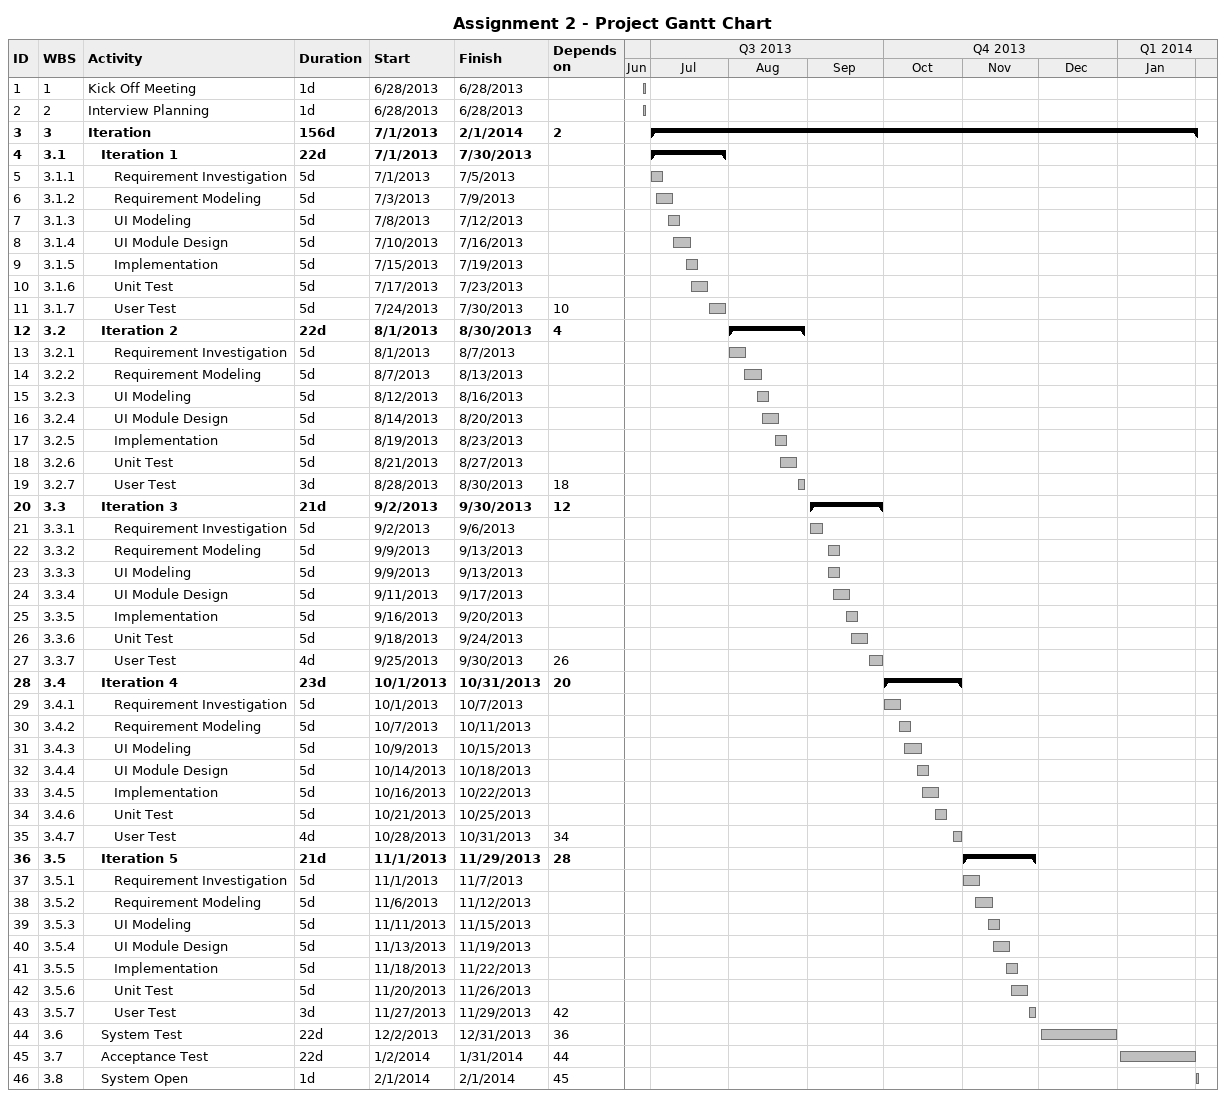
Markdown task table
Assignment 2 - Project Gantt Chart

| ID | WBS | Task | Duration | Start | Finish | Predecessors |
|---|---|---|---|---|---|---|
| 1 | 1 | Kick Off Meeting | 1d | 2013-06-28 | 2013-06-28 |  |
| 2 | 2 | Interview Planning | 1d | 2013-06-28 | 2013-06-28 |  |
| 3 | 3 | **Iteration** | 156d | 2013-07-01 | 2014-02-01 | 2 |
| 4 | 3.1 | **Iteration 1** | 22d | 2013-07-01 | 2013-07-30 |  |
| 5 | 3.1.1 | Requirement Investigation | 5d | 2013-07-01 | 2013-07-05 |  |
| 6 | 3.1.2 | Requirement Modeling | 5d | 2013-07-03 | 2013-07-09 |  |
| 7 | 3.1.3 | UI Modeling | 5d | 2013-07-08 | 2013-07-12 |  |
| 8 | 3.1.4 | UI Module Design | 5d | 2013-07-10 | 2013-07-16 |  |
| 9 | 3.1.5 | Implementation | 5d | 2013-07-15 | 2013-07-19 |  |
| 10 | 3.1.6 | Unit Test | 5d | 2013-07-17 | 2013-07-23 |  |
| 11 | 3.1.7 | User Test | 5d | 2013-07-24 | 2013-07-30 | 10 |
| 12 | 3.2 | **Iteration 2** | 22d | 2013-08-01 | 2013-08-30 | 4 |
| 13 | 3.2.1 | Requirement Investigation | 5d | 2013-08-01 | 2013-08-07 |  |
| 14 | 3.2.2 | Requirement Modeling | 5d | 2013-08-07 | 2013-08-13 |  |
| 15 | 3.2.3 | UI Modeling | 5d | 2013-08-12 | 2013-08-16 |  |
| 16 | 3.2.4 | UI Module Design | 5d | 2013-08-14 | 2013-08-20 |  |
| 17 | 3.2.5 | Implementation | 5d | 2013-08-19 | 2013-08-23 |  |
| 18 | 3.2.6 | Unit Test | 5d | 2013-08-21 | 2013-08-27 |  |
| 19 | 3.2.7 | User Test | 3d | 2013-08-28 | 2013-08-30 | 18 |
| 20 | 3.3 | **Iteration 3** | 21d | 2013-09-02 | 2013-09-30 | 12 |
| 21 | 3.3.1 | Requirement Investigation | 5d | 2013-09-02 | 2013-09-06 |  |
| 22 | 3.3.2 | Requirement Modeling | 5d | 2013-09-09 | 2013-09-13 |  |
| 23 | 3.3.3 | UI Modeling | 5d | 2013-09-09 | 2013-09-13 |  |
| 24 | 3.3.4 | UI Module Design | 5d | 2013-09-11 | 2013-09-17 |  |
| 25 | 3.3.5 | Implementation | 5d | 2013-09-16 | 2013-09-20 |  |
| 26 | 3.3.6 | Unit Test | 5d | 2013-09-18 | 2013-09-24 |  |
| 27 | 3.3.7 | User Test | 4d | 2013-09-25 | 2013-09-30 | 26 |
| 28 | 3.4 | **Iteration 4** | 23d | 2013-10-01 | 2013-10-31 | 20 |
| 29 | 3.4.1 | Requirement Investigation | 5d | 2013-10-01 | 2013-10-07 |  |
| 30 | 3.4.2 | Requirement Modeling | 5d | 2013-10-07 | 2013-10-11 |  |
| 31 | 3.4.3 | UI Modeling | 5d | 2013-10-09 | 2013-10-15 |  |
| 32 | 3.4.4 | UI Module Design | 5d | 2013-10-14 | 2013-10-18 |  |
| 33 | 3.4.5 | Implementation | 5d | 2013-10-16 | 2013-10-22 |  |
| 34 | 3.4.6 | Unit Test | 5d | 2013-10-21 | 2013-10-25 |  |
| 35 | 3.4.7 | User Test | 4d | 2013-10-28 | 2013-10-31 | 34 |
| 36 | 3.5 | **Iteration 5** | 21d | 2013-11-01 | 2013-11-29 | 28 |
| 37 | 3.5.1 | Requirement Investigation | 5d | 2013-11-01 | 2013-11-07 |  |
| 38 | 3.5.2 | Requirement Modeling | 5d | 2013-11-06 | 2013-11-12 |  |
| 39 | 3.5.3 | UI Modeling | 5d | 2013-11-11 | 2013-11-15 |  |
| 40 | 3.5.4 | UI Module Design | 5d | 2013-11-13 | 2013-11-19 |  |
| 41 | 3.5.5 | Implementation | 5d | 2013-11-18 | 2013-11-22 |  |
| 42 | 3.5.6 | Unit Test | 5d | 2013-11-20 | 2013-11-26 |  |
| 43 | 3.5.7 | User Test | 3d | 2013-11-27 | 2013-11-29 | 42 |
| 44 | 3.6 | System Test | 22d | 2013-12-02 | 2013-12-31 | 36 |
| 45 | 3.7 | Acceptance Test | 22d | 2014-01-02 | 2014-01-31 | 44 |
| 46 | 3.8 | System Open | 1d | 2014-02-01 | 2014-02-01 | 45 |
